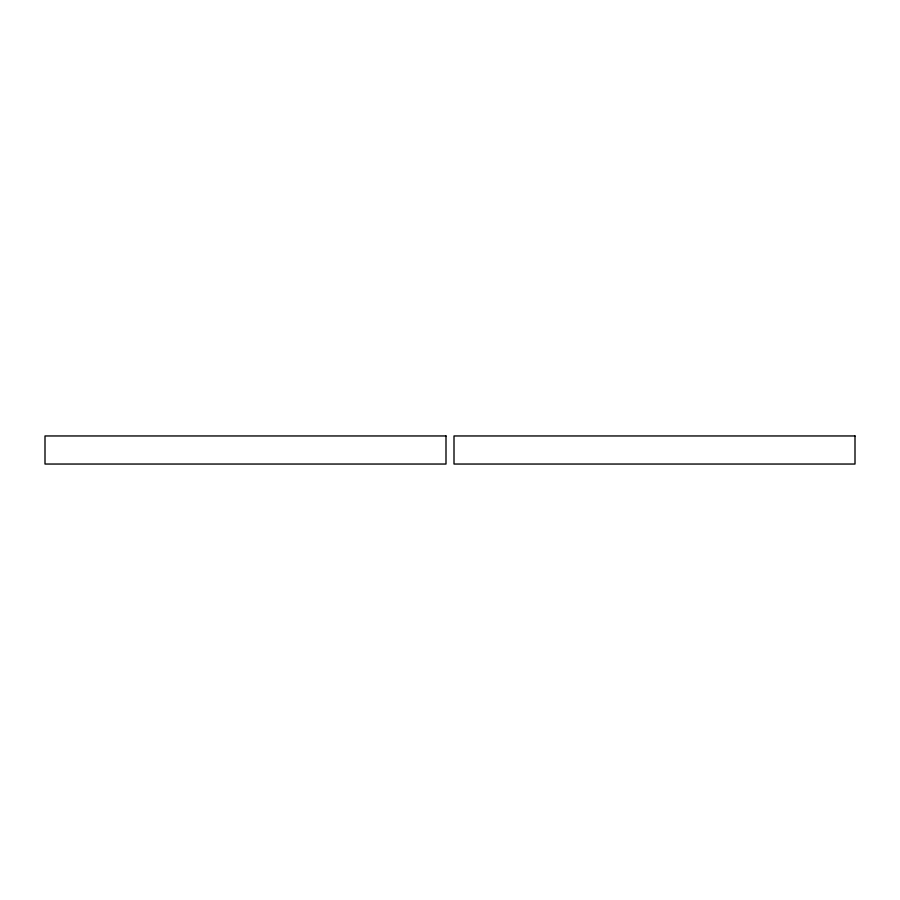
<?xml version="1.0" encoding="UTF-8"?>
<svg xmlns="http://www.w3.org/2000/svg" width="900" height="900" viewBox="0 0 900 900"><rect width="100%" height="100%" fill="white"/><g stroke="black" fill="none" stroke-linecap="round" stroke-linejoin="round"><path stroke-width="1.35" d="M445.995 435.96L45 435.96L45 464.04L445.995 464.04L445.995 435.96M855 435.96L454.005 435.96L454.005 464.04L855 464.04L855 435.96"/></g></svg>
